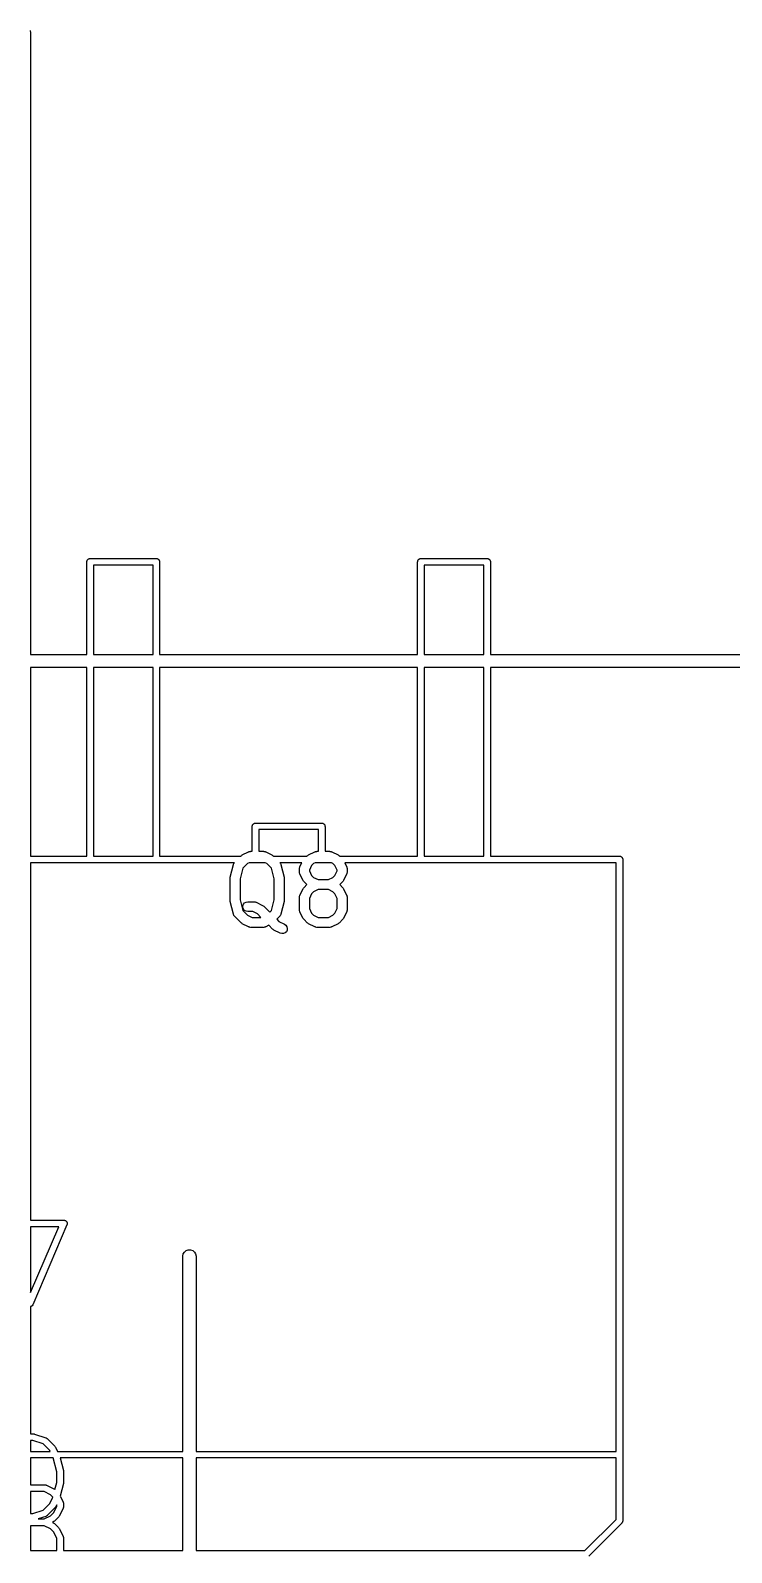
# Model space of a CAD drawing. Extents: x -2.2 to 89.1, y -78.6 to 9.2.
# Drawn here: x 50.6 to 61.19, y -19.48 to 3.53 of the extents above; entities that cross this region are included whole.
import ezdxf

# ---------------------------------------------------------------- set-up
doc = ezdxf.new("R2010")
doc.units = 0
doc.header["$MEASUREMENT"] = 0
doc.layers.add('BLACK', color=7, linetype='CONTINUOUS')

msp = doc.modelspace()

# ---------------------------------------------------------------- linework, layer by layer
at = {"layer": 'Black'}
for p, q in [((50.594, 3.5342), (50.6, 3.5)), ((50.6, 3.5), (50.6, -5.9)), ((51.45, -4.5), (51.4508, -4.49569)), ((51.45, -5.9), (51.45, -4.5)), ((51.4508, -4.49132), (51.4523, -4.48721)), ((51.4508, -4.49569), (51.4508, -4.49132)), ((51.4523, -4.48721), (51.453, -4.4829)), ((51.453, -4.4829), (51.4552, -4.47911)), ((51.4552, -4.47911), (51.4567, -4.475)), ((51.4567, -4.475), (51.4595, -4.47165)), ((51.4595, -4.47165), (51.4617, -4.46786)), ((51.4617, -4.46786), (51.465, -4.46505)), ((51.465, -4.46505), (51.4679, -4.4617)), ((51.4679, -4.4617), (51.4716, -4.45951)), ((51.4716, -4.45951), (51.475, -4.4567)), ((51.475, -4.4567), (51.4791, -4.4552)), ((51.4791, -4.4552), (51.4829, -4.45301)), ((51.4829, -4.45301), (51.4872, -4.45226)), ((51.4872, -4.45226), (51.4913, -4.45076)), ((51.4913, -4.45076), (51.4957, -4.45076)), ((51.4957, -4.45076), (51.5, -4.45)), ((51.5, -4.45), (52.5, -4.45)), ((51.55, -4.55), (51.55, -5.9)), ((52.45, -4.55), (51.55, -4.55)), ((52.45, -5.9), (52.45, -4.55)), ((52.5, -4.45), (52.5043, -4.45076)), ((52.5043, -4.45076), (52.5087, -4.45076)), ((52.5087, -4.45076), (52.5128, -4.45226)), ((52.5128, -4.45226), (52.5171, -4.45301)), ((52.5171, -4.45301), (52.5209, -4.4552)), ((52.5209, -4.4552), (52.525, -4.4567)), ((52.525, -4.4567), (52.5284, -4.45951)), ((52.5284, -4.45951), (52.5321, -4.4617)), ((52.5321, -4.4617), (52.535, -4.46505)), ((52.535, -4.46505), (52.5383, -4.46786)), ((52.5383, -4.46786), (52.5405, -4.47165)), ((52.5405, -4.47165), (52.5433, -4.475)), ((52.5433, -4.475), (52.5448, -4.47911)), ((52.5448, -4.47911), (52.547, -4.4829)), ((52.547, -4.4829), (52.5477, -4.48721)), ((52.5477, -4.48721), (52.5492, -4.49132)), ((52.5492, -4.49132), (52.5492, -4.49569)), ((52.5492, -4.49569), (52.55, -4.5)), ((52.55, -4.5), (52.55, -5.9)), ((56.45, -4.5), (56.4508, -4.49569)), ((56.45, -5.9), (56.45, -4.5)), ((56.4508, -4.49132), (56.4523, -4.48721)), ((56.4508, -4.49569), (56.4508, -4.49132)), ((56.4523, -4.48721), (56.453, -4.4829)), ((56.453, -4.4829), (56.4552, -4.47911)), ((56.4552, -4.47911), (56.4567, -4.475)), ((56.4567, -4.475), (56.4595, -4.47165)), ((56.4595, -4.47165), (56.4617, -4.46786)), ((56.4617, -4.46786), (56.465, -4.46505)), ((56.465, -4.46505), (56.4679, -4.4617)), ((56.4679, -4.4617), (56.4716, -4.45951)), ((56.4716, -4.45951), (56.475, -4.4567)), ((56.475, -4.4567), (56.4791, -4.4552)), ((56.4791, -4.4552), (56.4829, -4.45301)), ((56.4829, -4.45301), (56.4872, -4.45226)), ((56.4872, -4.45226), (56.4913, -4.45076)), ((56.4913, -4.45076), (56.4957, -4.45076)), ((56.4957, -4.45076), (56.5, -4.45)), ((56.5, -4.45), (57.5, -4.45)), ((56.55, -4.55), (56.55, -5.9)), ((57.45, -4.55), (56.55, -4.55)), ((57.45, -5.9), (57.45, -4.55)), ((57.5, -4.45), (57.5043, -4.45076)), ((57.5043, -4.45076), (57.5087, -4.45076)), ((57.5087, -4.45076), (57.5128, -4.45226)), ((57.5128, -4.45226), (57.5171, -4.45301)), ((57.5171, -4.45301), (57.5209, -4.4552)), ((57.5209, -4.4552), (57.525, -4.4567)), ((57.525, -4.4567), (57.5284, -4.45951)), ((57.5284, -4.45951), (57.5321, -4.4617)), ((57.5321, -4.4617), (57.535, -4.46505)), ((57.535, -4.46505), (57.5383, -4.46786)), ((57.5383, -4.46786), (57.5405, -4.47165)), ((57.5405, -4.47165), (57.5433, -4.475)), ((57.5433, -4.475), (57.5448, -4.47911)), ((57.5448, -4.47911), (57.547, -4.4829)), ((57.547, -4.4829), (57.5477, -4.48721)), ((57.5477, -4.48721), (57.5492, -4.49132)), ((57.5492, -4.49132), (57.5492, -4.49569)), ((57.5492, -4.49569), (57.55, -4.5)), ((57.55, -4.5), (57.55, -5.9)), ((50.6, -5.9), (51.45, -5.9)), ((51.55, -5.9), (52.45, -5.9)), ((52.55, -5.9), (56.45, -5.9)), ((56.55, -5.9), (57.45, -5.9)), ((57.55, -5.9), (63.45, -5.9)), ((50.6, -6.1), (50.6, -8.95)), ((51.45, -6.1), (50.6, -6.1)), ((51.45, -8.95), (51.45, -6.1)), ((51.55, -6.1), (51.55, -8.95)), ((52.45, -6.1), (51.55, -6.1)), ((52.45, -8.95), (52.45, -6.1)), ((52.55, -6.1), (52.55, -8.95)), ((56.45, -6.1), (52.55, -6.1)), ((56.45, -8.95), (56.45, -6.1)), ((56.55, -6.1), (56.55, -8.95)), ((57.45, -6.1), (56.55, -6.1)), ((57.45, -8.95), (57.45, -6.1)), ((57.55, -6.1), (57.55, -8.95)), ((63.45, -6.1), (57.55, -6.1)), ((53.95, -8.5), (53.9508, -8.49569)), ((53.95, -8.87738), (53.95, -8.5)), ((53.9508, -8.49132), (53.9523, -8.48721)), ((53.9508, -8.49569), (53.9508, -8.49132)), ((53.9523, -8.48721), (53.953, -8.4829)), ((53.953, -8.4829), (53.9552, -8.47911)), ((53.9552, -8.47911), (53.9567, -8.475)), ((53.9567, -8.475), (53.9595, -8.47165)), ((53.9595, -8.47165), (53.9617, -8.46786)), ((53.9617, -8.46786), (53.965, -8.46505)), ((53.965, -8.46505), (53.9679, -8.4617)), ((53.9679, -8.4617), (53.9716, -8.45951)), ((53.9716, -8.45951), (53.975, -8.4567)), ((53.975, -8.4567), (53.9791, -8.4552)), ((53.9791, -8.4552), (53.9829, -8.45301)), ((53.9829, -8.45301), (53.9872, -8.45225)), ((53.9872, -8.45225), (53.9913, -8.45076)), ((53.9913, -8.45076), (53.9957, -8.45076)), ((53.9957, -8.45076), (54, -8.45)), ((54, -8.45), (55, -8.45)), ((55, -8.45), (55.0043, -8.45076)), ((55.0043, -8.45076), (55.0087, -8.45076)), ((55.0087, -8.45076), (55.0128, -8.45225)), ((55.0128, -8.45225), (55.0171, -8.45301)), ((55.0171, -8.45301), (55.0209, -8.4552)), ((55.0209, -8.4552), (55.025, -8.4567)), ((55.025, -8.4567), (55.0284, -8.45951)), ((55.0284, -8.45951), (55.0321, -8.4617)), ((55.0321, -8.4617), (55.035, -8.46505)), ((55.035, -8.46505), (55.0383, -8.46786)), ((55.0383, -8.46786), (55.0405, -8.47165)), ((55.0405, -8.47165), (55.0433, -8.475)), ((55.0433, -8.475), (55.0448, -8.47911)), ((55.0448, -8.47911), (55.047, -8.4829)), ((55.047, -8.4829), (55.0477, -8.48721)), ((55.0477, -8.48721), (55.0492, -8.49132)), ((55.0492, -8.49132), (55.0492, -8.49569)), ((55.0492, -8.49569), (55.05, -8.5)), ((55.05, -8.5), (55.05, -8.87738)), ((54.05, -8.55), (54.05, -8.87738)), ((54.95, -8.55), (54.05, -8.55)), ((54.95, -8.87738), (54.95, -8.55)), ((50.6, -8.95), (51.45, -8.95)), ((51.55, -8.95), (52.45, -8.95)), ((52.55, -8.95), (53.7773, -8.95)), ((53.7773, -8.95), (53.7803, -8.94697)), ((53.7803, -8.94697), (53.7901, -8.94007)), ((53.7901, -8.94007), (53.7998, -8.93292)), ((53.7998, -8.93292), (53.895, -8.8853)), ((53.895, -8.8853), (53.8992, -8.88407)), ((53.8992, -8.88407), (53.9029, -8.8819)), ((53.9029, -8.8819), (53.9116, -8.88038)), ((53.9116, -8.88038), (53.92, -8.87787)), ((53.92, -8.87787), (53.9243, -8.87813)), ((53.9243, -8.87813), (53.9286, -8.87738)), ((53.9286, -8.87738), (53.95, -8.87738)), ((54.05, -8.87738), (54.119, -8.87738)), ((54.119, -8.87738), (54.1233, -8.87813)), ((54.1233, -8.87813), (54.1276, -8.87787)), ((54.1276, -8.87787), (54.136, -8.88038)), ((54.136, -8.88038), (54.1447, -8.8819)), ((54.1447, -8.8819), (54.1484, -8.88407)), ((54.1484, -8.88407), (54.1526, -8.8853)), ((54.1526, -8.8853), (54.2478, -8.93292)), ((54.2478, -8.93292), (54.2575, -8.94008)), ((54.2575, -8.94008), (54.2673, -8.94697)), ((54.2673, -8.94697), (54.2704, -8.95)), ((54.2704, -8.95), (54.7773, -8.95)), ((54.7773, -8.95), (54.7803, -8.94697)), ((54.7803, -8.94697), (54.7901, -8.94008)), ((54.7901, -8.94008), (54.7998, -8.93292)), ((54.7998, -8.93292), (54.895, -8.8853)), ((54.895, -8.8853), (54.8992, -8.88407)), ((54.8992, -8.88407), (54.9029, -8.8819)), ((54.9029, -8.8819), (54.9116, -8.88038)), ((54.9116, -8.88038), (54.92, -8.87787)), ((54.92, -8.87787), (54.9243, -8.87813)), ((54.9243, -8.87813), (54.9286, -8.87738)), ((54.9286, -8.87738), (54.95, -8.87738)), ((55.05, -8.87738), (55.119, -8.87738)), ((55.119, -8.87738), (55.1233, -8.87813)), ((55.1233, -8.87813), (55.1276, -8.87787)), ((55.1276, -8.87787), (55.136, -8.88038)), ((55.136, -8.88038), (55.1447, -8.8819)), ((55.1447, -8.8819), (55.1484, -8.88407)), ((55.1484, -8.88407), (55.1526, -8.8853)), ((55.1526, -8.8853), (55.2478, -8.93292)), ((55.2478, -8.93292), (55.2575, -8.94008)), ((55.2575, -8.94008), (55.2673, -8.94697)), ((55.2673, -8.94697), (55.2704, -8.95)), ((55.2704, -8.95), (56.45, -8.95)), ((56.55, -8.95), (57.45, -8.95)), ((57.55, -8.95), (59.5, -8.95)), ((59.5, -8.95), (59.5043, -8.95076)), ((59.5043, -8.95076), (59.5087, -8.95076)), ((59.5087, -8.95076), (59.5128, -8.95225)), ((59.5128, -8.95225), (59.5171, -8.95301)), ((59.5171, -8.95301), (59.5209, -8.9552)), ((59.5209, -8.9552), (59.525, -8.9567)), ((59.525, -8.9567), (59.5284, -8.95951)), ((59.5284, -8.95951), (59.5321, -8.9617)), ((59.5321, -8.9617), (59.535, -8.96505)), ((59.535, -8.96505), (59.5383, -8.96786)), ((59.5383, -8.96786), (59.5405, -8.97165)), ((59.5405, -8.97165), (59.5433, -8.975)), ((59.5433, -8.975), (59.5448, -8.97911)), ((53.6791, -9.05), (50.6, -9.05)), ((50.6, -9.05), (50.6, -14.4552)), ((53.6177, -9.26752), (53.6653, -9.07705)), ((53.6653, -9.07705), (53.6683, -9.07048)), ((53.6683, -9.07048), (53.6701, -9.06354)), ((53.6701, -9.06354), (53.6735, -9.05868)), ((53.6735, -9.05868), (53.6759, -9.05326)), ((53.6759, -9.05326), (53.6791, -9.05)), ((53.8058, -9.13358), (53.7655, -9.29495)), ((53.8778, -9.06164), (53.8058, -9.13358)), ((53.901, -9.05), (53.8778, -9.06164)), ((54.1466, -9.05), (53.901, -9.05)), ((54.1699, -9.06164), (54.1466, -9.05)), ((54.2418, -9.13358), (54.1699, -9.06164)), ((54.2821, -9.29495), (54.2418, -9.13358)), ((54.7007, -9.05), (54.3685, -9.05)), ((54.3685, -9.05), (54.3717, -9.05326)), ((54.3717, -9.05326), (54.3741, -9.05868)), ((54.3741, -9.05868), (54.3775, -9.06354)), ((54.3775, -9.06354), (54.3794, -9.07048)), ((54.3794, -9.07048), (54.3823, -9.07705)), ((54.3823, -9.07705), (54.4299, -9.26752)), ((54.6631, -9.14286), (54.6638, -9.1386)), ((54.6631, -9.19048), (54.6631, -9.14286)), ((54.6638, -9.19473), (54.6631, -9.19048)), ((54.6636, -9.13428), (54.6661, -9.12586)), ((54.6638, -9.1386), (54.6636, -9.13428)), ((54.6636, -9.19905), (54.6638, -9.19473)), ((54.6661, -9.20747), (54.6636, -9.19905)), ((54.6661, -9.12586), (54.6676, -9.11721)), ((54.6676, -9.11721), (54.6698, -9.11346)), ((54.6698, -9.11346), (54.671, -9.10932)), ((54.671, -9.10932), (54.7007, -9.05)), ((54.8474, -9.09205), (54.8131, -9.16056)), ((54.8131, -9.16056), (54.8131, -9.17277)), ((54.8131, -9.17277), (54.8474, -9.24129)), ((54.8778, -9.06164), (54.8474, -9.09205)), ((54.901, -9.05), (54.8778, -9.06164)), ((55.1466, -9.05), (54.901, -9.05)), ((55.1699, -9.06164), (55.1466, -9.05)), ((55.2003, -9.09205), (55.1699, -9.06164)), ((55.2345, -9.16056), (55.2003, -9.09205)), ((55.2003, -9.24129), (55.2345, -9.17277)), ((55.2345, -9.17277), (55.2345, -9.16056)), ((55.3469, -9.05), (55.3766, -9.10932)), ((59.45, -9.05), (55.3469, -9.05)), ((55.3766, -9.10932), (55.3778, -9.11346)), ((55.3778, -9.11346), (55.38, -9.11721)), ((55.38, -9.11721), (55.3815, -9.12586)), ((55.3815, -9.12586), (55.384, -9.13428)), ((55.384, -9.19905), (55.3815, -9.20747)), ((55.384, -9.13428), (55.3838, -9.1386)), ((55.3838, -9.1386), (55.3845, -9.14286)), ((55.3845, -9.19048), (55.3838, -9.19474)), ((55.3838, -9.19474), (55.384, -9.19905)), ((55.3845, -9.14286), (55.3845, -9.19048)), ((59.45, -17.95), (59.45, -9.05)), ((59.5448, -8.97911), (59.547, -8.9829)), ((59.547, -8.9829), (59.5477, -8.98721)), ((59.5477, -8.98721), (59.5492, -8.99132)), ((59.5492, -8.99132), (59.5492, -8.99569)), ((59.5492, -8.99569), (59.55, -9)), ((59.55, -9), (59.55, -18)), ((53.6155, -9.28571), (53.6171, -9.27668)), ((53.6155, -9.61905), (53.6155, -9.28571)), ((53.6171, -9.27668), (53.6177, -9.26752)), ((53.7655, -9.29495), (53.7655, -9.60981)), ((54.2821, -9.60981), (54.2821, -9.29495)), ((54.4299, -9.26752), (54.4305, -9.27668)), ((54.4305, -9.27668), (54.4321, -9.28571)), ((54.4321, -9.28571), (54.4321, -9.61905)), ((54.6676, -9.21613), (54.6661, -9.20747)), ((54.6698, -9.21987), (54.6676, -9.21613)), ((54.671, -9.22402), (54.6698, -9.21987)), ((54.7186, -9.31926), (54.671, -9.22402)), ((54.7258, -9.32891), (54.7186, -9.31926)), ((54.7186, -9.44265), (54.7258, -9.43299)), ((54.7327, -9.33875), (54.7258, -9.32891)), ((54.7258, -9.43299), (54.7327, -9.42316)), ((54.7749, -9.38095), (54.7327, -9.33875)), ((54.7327, -9.42316), (54.7749, -9.38095)), ((54.8474, -9.24129), (54.8778, -9.27169)), ((54.8778, -9.27169), (54.9463, -9.30595)), ((54.9463, -9.30595), (55.1013, -9.30595)), ((55.1013, -9.30595), (55.1699, -9.27169)), ((55.1699, -9.27169), (55.2003, -9.24129)), ((55.3149, -9.33875), (55.2727, -9.38095)), ((55.2727, -9.38095), (55.3149, -9.42316)), ((55.3218, -9.32891), (55.3149, -9.33875)), ((55.3149, -9.42316), (55.3218, -9.43299)), ((55.329, -9.31926), (55.3218, -9.32891)), ((55.3218, -9.43299), (55.329, -9.44265)), ((55.3766, -9.22402), (55.329, -9.31926)), ((55.3778, -9.21987), (55.3766, -9.22402)), ((55.38, -9.21613), (55.3778, -9.21987)), ((55.3815, -9.20747), (55.38, -9.21613)), ((53.6171, -9.62808), (53.6155, -9.61905)), ((53.6177, -9.63724), (53.6171, -9.62808)), ((53.6653, -9.82771), (53.6177, -9.63724)), ((53.7655, -9.60981), (53.8058, -9.77118)), ((53.816, -9.67679), (53.8327, -9.65683)), ((53.8327, -9.65683), (53.8553, -9.64381)), ((53.8553, -9.64381), (53.881, -9.63929)), ((53.881, -9.63929), (53.9762, -9.63929)), ((53.9762, -9.63929), (53.9804, -9.64004)), ((53.9804, -9.64004), (53.9848, -9.63978)), ((53.9848, -9.63978), (53.9932, -9.64228)), ((53.9932, -9.64228), (54.0018, -9.64381)), ((54.0018, -9.64381), (54.0056, -9.64597)), ((54.0056, -9.64597), (54.0097, -9.6472)), ((54.0097, -9.6472), (54.105, -9.69482)), ((54.2418, -9.77118), (54.2821, -9.60981)), ((54.4299, -9.63724), (54.3823, -9.82771)), ((54.4305, -9.62808), (54.4299, -9.63724)), ((54.4321, -9.61905), (54.4305, -9.62808)), ((54.6631, -9.57143), (54.6638, -9.56717)), ((54.6631, -9.7619), (54.6631, -9.57143)), ((54.6636, -9.56285), (54.6661, -9.55443)), ((54.6638, -9.56717), (54.6636, -9.56285)), ((54.6661, -9.55443), (54.6676, -9.54578)), ((54.6676, -9.54578), (54.6698, -9.54203)), ((54.6698, -9.54203), (54.671, -9.53789)), ((54.671, -9.53789), (54.7186, -9.44265)), ((54.8474, -9.52062), (54.8131, -9.58913)), ((54.8131, -9.58913), (54.8131, -9.7442)), ((54.8778, -9.49021), (54.8474, -9.52062)), ((54.9463, -9.45595), (54.8778, -9.49021)), ((55.1013, -9.45595), (54.9463, -9.45595)), ((55.1699, -9.49021), (55.1013, -9.45595)), ((55.2003, -9.52062), (55.1699, -9.49021)), ((55.2345, -9.58913), (55.2003, -9.52062)), ((55.2345, -9.7442), (55.2345, -9.58913)), ((55.329, -9.44265), (55.3766, -9.53789)), ((55.3766, -9.53789), (55.3778, -9.54203)), ((55.3778, -9.54203), (55.38, -9.54578)), ((55.38, -9.54578), (55.3815, -9.55443)), ((55.3815, -9.55443), (55.384, -9.56285)), ((55.384, -9.56285), (55.3838, -9.56717)), ((55.3838, -9.56717), (55.3845, -9.57143)), ((55.3845, -9.57143), (55.3845, -9.7619)), ((53.6683, -9.83428), (53.6653, -9.82771)), ((53.6701, -9.84122), (53.6683, -9.83428)), ((53.6735, -9.84608), (53.6701, -9.84122)), ((53.6759, -9.8515), (53.6735, -9.84608)), ((53.6809, -9.85667), (53.6759, -9.8515)), ((53.6851, -9.86256), (53.6809, -9.85667)), ((53.7803, -9.95779), (53.6851, -9.86256)), ((53.8058, -9.77118), (53.8778, -9.84312)), ((53.8071, -9.70126), (53.816, -9.67679)), ((53.8071, -9.72731), (53.8071, -9.70126)), ((53.816, -9.75179), (53.8071, -9.72731)), ((53.8327, -9.77174), (53.816, -9.75179)), ((53.8553, -9.78476), (53.8327, -9.77174)), ((53.881, -9.78929), (53.8553, -9.78476)), ((53.8778, -9.84312), (53.9463, -9.87738)), ((53.9585, -9.78929), (53.881, -9.78929)), ((53.9463, -9.87738), (54.0808, -9.87738)), ((54.027, -9.82354), (53.9585, -9.78929)), ((54.0808, -9.87738), (54.027, -9.82354)), ((54.105, -9.69482), (54.1146, -9.70199)), ((54.1146, -9.70199), (54.1245, -9.70887)), ((54.1245, -9.70887), (54.2143, -9.7987)), ((54.2143, -9.7987), (54.2418, -9.77118)), ((54.3626, -9.86256), (54.3204, -9.90476)), ((54.3667, -9.85667), (54.3626, -9.86256)), ((54.3717, -9.8515), (54.3667, -9.85667)), ((54.3741, -9.84609), (54.3717, -9.8515)), ((54.3775, -9.84122), (54.3741, -9.84609)), ((54.3794, -9.83428), (54.3775, -9.84122)), ((54.3823, -9.82771), (54.3794, -9.83428)), ((54.6638, -9.76616), (54.6631, -9.7619)), ((54.6636, -9.77048), (54.6638, -9.76616)), ((54.6661, -9.7789), (54.6636, -9.77048)), ((54.6676, -9.78756), (54.6661, -9.7789)), ((54.6698, -9.7913), (54.6676, -9.78756)), ((54.671, -9.79545), (54.6698, -9.7913)), ((54.7186, -9.89068), (54.671, -9.79545)), ((54.7258, -9.90034), (54.7186, -9.89068)), ((54.8131, -9.7442), (54.8474, -9.81272)), ((54.8474, -9.81272), (54.8778, -9.84312)), ((54.8778, -9.84312), (54.9463, -9.87738)), ((54.9463, -9.87738), (55.1013, -9.87738)), ((55.1013, -9.87738), (55.1699, -9.84312)), ((55.1699, -9.84312), (55.2003, -9.81272)), ((55.2003, -9.81272), (55.2345, -9.7442)), ((55.329, -9.89068), (55.3218, -9.90034)), ((55.3766, -9.79545), (55.329, -9.89068)), ((55.3778, -9.7913), (55.3766, -9.79545)), ((55.38, -9.78756), (55.3778, -9.7913)), ((55.3815, -9.7789), (55.38, -9.78756)), ((55.384, -9.77048), (55.3815, -9.7789)), ((55.3845, -9.7619), (55.3838, -9.76616)), ((55.3838, -9.76616), (55.384, -9.77048)), ((53.7901, -9.96469), (53.7803, -9.95779)), ((53.7998, -9.97184), (53.7901, -9.96469)), ((53.895, -10.0195), (53.7998, -9.97184)), ((53.8992, -10.0207), (53.895, -10.0195)), ((53.9029, -10.0229), (53.8992, -10.0207)), ((53.9116, -10.0244), (53.9029, -10.0229)), ((53.92, -10.0269), (53.9116, -10.0244)), ((53.9243, -10.0266), (53.92, -10.0269)), ((53.9286, -10.0274), (53.9243, -10.0266)), ((54.119, -10.0274), (53.9286, -10.0274)), ((54.1233, -10.0266), (54.119, -10.0274)), ((54.1276, -10.0269), (54.1233, -10.0266)), ((54.136, -10.0244), (54.1276, -10.0269)), ((54.1447, -10.0229), (54.136, -10.0244)), ((54.1484, -10.0207), (54.1447, -10.0229)), ((54.1526, -10.0195), (54.1484, -10.0207)), ((54.1995, -9.99602), (54.1526, -10.0195)), ((54.2565, -10.053), (54.1995, -9.99602)), ((54.2663, -10.0599), (54.2565, -10.053)), ((54.276, -10.0671), (54.2663, -10.0599)), ((54.3712, -10.1147), (54.276, -10.0671)), ((54.3204, -9.90476), (54.354, -9.93836)), ((54.354, -9.93836), (54.4383, -9.98054)), ((54.3962, -10.1221), (54.3712, -10.1147)), ((54.4222, -10.1206), (54.3962, -10.1221)), ((54.4461, -10.1102), (54.4222, -10.1206)), ((54.4383, -9.98054), (54.4592, -9.99605)), ((54.465, -10.0923), (54.4461, -10.1102)), ((54.4592, -9.99605), (54.4736, -10.0178)), ((54.4766, -10.069), (54.465, -10.0923)), ((54.4736, -10.0178), (54.4796, -10.0431)), ((54.4796, -10.0431), (54.4766, -10.069)), ((54.7327, -9.91018), (54.7258, -9.90034)), ((54.7803, -9.95779), (54.7327, -9.91018)), ((54.7901, -9.96468), (54.7803, -9.95779)), ((54.7998, -9.97184), (54.7901, -9.96468)), ((54.895, -10.0195), (54.7998, -9.97184)), ((54.8992, -10.0207), (54.895, -10.0195)), ((54.9029, -10.0229), (54.8992, -10.0207)), ((54.9116, -10.0244), (54.9029, -10.0229)), ((54.92, -10.0269), (54.9116, -10.0244)), ((54.9243, -10.0266), (54.92, -10.0269)), ((54.9286, -10.0274), (54.9243, -10.0266)), ((55.119, -10.0274), (54.9286, -10.0274)), ((55.1233, -10.0266), (55.119, -10.0274)), ((55.1276, -10.0269), (55.1233, -10.0266)), ((55.136, -10.0244), (55.1276, -10.0269)), ((55.1447, -10.0229), (55.136, -10.0244)), ((55.1484, -10.0207), (55.1447, -10.0229)), ((55.1526, -10.0195), (55.1484, -10.0207)), ((55.2478, -9.97184), (55.1526, -10.0195)), ((55.2575, -9.96468), (55.2478, -9.97184)), ((55.2673, -9.95779), (55.2575, -9.96468)), ((55.3149, -9.91018), (55.2673, -9.95779)), ((55.3218, -9.90034), (55.3149, -9.91018)), ((50.6, -14.4552), (51.1022, -14.4552)), ((51.1022, -14.4552), (51.108, -14.4563)), ((51.108, -14.4563), (51.1138, -14.4566)), ((51.1138, -14.4566), (51.1166, -14.4578)), ((51.1166, -14.4578), (51.1196, -14.4583)), ((51.1196, -14.4583), (51.1247, -14.4612)), ((51.1247, -14.4612), (51.1301, -14.4635)), ((51.1301, -14.4635), (51.1323, -14.4656)), ((51.1323, -14.4656), (51.1349, -14.4671)), ((51.1349, -14.4671), (51.1387, -14.4716)), ((51.1387, -14.4716), (51.1429, -14.4756)), ((51.1429, -14.4756), (51.1443, -14.4783)), ((51.1443, -14.4783), (51.1462, -14.4806)), ((51.1462, -14.4806), (51.1482, -14.4861)), ((51.1482, -14.4861), (51.1509, -14.4914)), ((51.1509, -14.4914), (51.1512, -14.4944)), ((51.1512, -14.4944), (51.1523, -14.4972)), ((51.1523, -14.4972), (51.1523, -14.5031)), ((50.6, -14.5568), (50.6, -15.549)), ((50.6, -15.549), (51.0252, -14.5568)), ((51.0252, -14.5568), (50.6, -14.5568)), ((51.1489, -14.5261), (50.6319, -15.7326)), ((51.1503, -14.5204), (51.1489, -14.5261)), ((51.1523, -14.5149), (51.1503, -14.5204)), ((51.1523, -14.5031), (51.153, -14.5089)), ((51.153, -14.5089), (51.1523, -14.5118)), ((51.1523, -14.5118), (51.1523, -14.5149)), ((52.906, -14.9658), (52.9234, -14.9357)), ((52.9234, -14.9357), (52.95, -14.9134)), ((52.95, -14.9134), (52.9826, -14.9015)), ((52.9826, -14.9015), (53.0174, -14.9015)), ((53.0174, -14.9015), (53.05, -14.9134)), ((53.05, -14.9134), (53.0766, -14.9357)), ((53.0766, -14.9357), (53.094, -14.9658)), ((52.9, -15), (52.906, -14.9658)), ((52.9, -17.95), (52.9, -15)), ((53.094, -14.9658), (53.1, -15)), ((53.1, -15), (53.1, -17.95)), ((50.6081, -15.7579), (50.6, -15.7603)), ((50.6, -15.7603), (50.6, -17.6852)), ((50.6222, -15.7473), (50.6081, -15.7579)), ((50.6319, -15.7326), (50.6222, -15.7473)), ((50.6, -17.6852), (50.6428, -17.6852)), ((50.6428, -17.6852), (50.6508, -17.6867)), ((50.6508, -17.6867), (50.6589, -17.6879)), ((50.6589, -17.6879), (50.8312, -17.7453)), ((50.6, -17.7868), (50.6, -17.95)), ((50.6346, -17.7868), (50.6, -17.7868)), ((50.6, -17.95), (50.8941, -17.95)), ((50.7877, -17.8379), (50.6346, -17.7868)), ((50.8883, -17.9385), (50.7877, -17.8379)), ((50.8312, -17.7453), (50.8338, -17.7467)), ((50.8338, -17.7467), (50.8366, -17.7475)), ((50.8366, -17.7475), (50.8415, -17.7509)), ((50.8415, -17.7509), (50.8467, -17.7537)), ((50.8467, -17.7537), (50.8487, -17.7559)), ((50.8487, -17.7559), (50.8511, -17.7576)), ((50.8511, -17.7576), (50.966, -17.8725)), ((50.8941, -17.95), (50.8883, -17.9385)), ((50.966, -17.8725), (50.9707, -17.8792)), ((50.9707, -17.8792), (50.9755, -17.8857)), ((50.9755, -17.8857), (51.0077, -17.95)), ((51.0077, -17.95), (52.9, -17.95)), ((53.1, -17.95), (59.45, -17.95)), ((50.6, -18.05), (50.6, -18.4552)), ((50.9418, -18.05), (50.6, -18.05)), ((50.9942, -18.2594), (50.9418, -18.05)), ((51.0466, -18.05), (51.0943, -18.2408)), ((52.9, -18.05), (51.0466, -18.05)), ((52.9, -19.45), (52.9, -18.05)), ((53.1, -18.05), (53.1, -19.45)), ((59.45, -18.05), (53.1, -18.05)), ((59.45, -18.9793), (59.45, -18.05)), ((59.55, -18), (59.55, -19)), ((50.9942, -18.4192), (50.9942, -18.2594)), ((51.0943, -18.2408), (51.0947, -18.247)), ((51.0947, -18.247), (51.0958, -18.2531)), ((51.0958, -18.2531), (51.0958, -18.4255)), ((50.6, -18.4552), (50.815, -18.4552)), ((50.6, -18.5568), (50.6, -18.8917)), ((50.803, -18.5568), (50.6, -18.5568)), ((50.8998, -18.6052), (50.803, -18.5568)), ((50.815, -18.4552), (50.8179, -18.4558)), ((50.8179, -18.4558), (50.8208, -18.4556)), ((50.8208, -18.4556), (50.8265, -18.4573)), ((50.8265, -18.4573), (50.8324, -18.4583)), ((50.8324, -18.4583), (50.8349, -18.4598)), ((50.8349, -18.4598), (50.8377, -18.4606)), ((50.8377, -18.4606), (50.9526, -18.5181)), ((50.9371, -18.6426), (50.8998, -18.6052)), ((50.9526, -18.5181), (50.9591, -18.5229)), ((50.9591, -18.5229), (50.9658, -18.5276)), ((50.9658, -18.5276), (50.9668, -18.5286)), ((50.9668, -18.5286), (50.9942, -18.4192)), ((51.0943, -18.4378), (51.047, -18.6267)), ((51.047, -18.6267), (51.0902, -18.7131)), ((51.0947, -18.4316), (51.0943, -18.4378)), ((51.0958, -18.4255), (51.0947, -18.4316)), ((50.6346, -18.8917), (50.7877, -18.8407)), ((50.7877, -18.8407), (50.8883, -18.7401)), ((50.966, -18.8061), (50.8511, -18.921)), ((50.8883, -18.7401), (50.9371, -18.6426)), ((50.9456, -18.8781), (50.994, -18.7813)), ((50.9707, -18.7994), (50.966, -18.8061)), ((50.9755, -18.7929), (50.9707, -18.7994)), ((50.994, -18.756), (50.9755, -18.7929)), ((50.994, -18.7813), (50.994, -18.756)), ((51.0902, -18.816), (51.0328, -18.9309)), ((51.0902, -18.7131), (51.0911, -18.7159)), ((51.0911, -18.8132), (51.0902, -18.816)), ((51.0911, -18.7159), (51.0925, -18.7185)), ((51.0925, -18.8107), (51.0911, -18.8132)), ((51.0925, -18.7185), (51.0936, -18.7243)), ((51.0936, -18.8048), (51.0925, -18.8107)), ((51.0936, -18.7243), (51.0953, -18.73)), ((51.0953, -18.7991), (51.0936, -18.8048)), ((51.0953, -18.73), (51.0951, -18.733)), ((51.0951, -18.733), (51.0956, -18.7359)), ((51.0956, -18.7933), (51.0951, -18.7962)), ((51.0951, -18.7962), (51.0953, -18.7991)), ((51.0956, -18.7359), (51.0956, -18.7933)), ((50.6, -18.8917), (50.6346, -18.8917)), ((50.6, -19.0739), (50.6, -19.45)), ((50.803, -19.0739), (50.6, -19.0739)), ((50.8312, -18.9333), (50.7141, -18.9723)), ((50.7141, -18.9723), (50.803, -18.9723)), ((50.803, -18.9723), (50.8998, -18.9239)), ((50.8998, -19.1223), (50.803, -19.0739)), ((50.8338, -18.9319), (50.8312, -18.9333)), ((50.8366, -18.9311), (50.8338, -18.9319)), ((50.8415, -18.9277), (50.8366, -18.9311)), ((50.8467, -18.9249), (50.8415, -18.9277)), ((50.8487, -18.9227), (50.8467, -18.9249)), ((50.8511, -18.921), (50.8487, -18.9227)), ((50.8998, -18.9239), (50.9456, -18.8781)), ((50.9526, -19.0111), (50.9286, -19.0231)), ((50.9286, -19.0231), (50.9526, -19.0351)), ((50.9592, -19.0062), (50.9526, -19.0111)), ((50.9526, -19.0351), (50.9592, -19.04)), ((50.9658, -19.0016), (50.9592, -19.0062)), ((50.9592, -19.04), (50.9658, -19.0447)), ((51.0233, -18.9441), (50.9658, -19.0016)), ((50.9658, -19.0447), (51.0233, -19.1021)), ((51.0279, -18.9375), (51.0233, -18.9441)), ((51.0328, -18.9309), (51.0279, -18.9375)), ((58.9793, -19.45), (59.45, -18.9793)), ((59.5354, -19.0354), (59.0354, -19.5354)), ((59.5366, -19.0336), (59.5354, -19.0354)), ((59.5383, -19.0321), (59.5366, -19.0336)), ((59.5416, -19.0265), (59.5383, -19.0321)), ((59.5453, -19.0211), (59.5416, -19.0265)), ((59.5459, -19.019), (59.5453, -19.0211)), ((59.547, -19.0171), (59.5459, -19.019)), ((59.5481, -19.0107), (59.547, -19.0171)), ((59.5498, -19.0044), (59.5481, -19.0107)), ((59.55, -19), (59.5496, -19.0022)), ((59.5496, -19.0022), (59.5498, -19.0044)), ((50.9456, -19.1681), (50.8998, -19.1223)), ((50.994, -19.2649), (50.9456, -19.1681)), ((50.994, -19.45), (50.994, -19.2649)), ((51.0233, -19.1021), (51.0279, -19.1088)), ((51.0279, -19.1088), (51.0328, -19.1153)), ((51.0328, -19.1153), (51.0902, -19.2302)), ((51.0902, -19.2302), (51.0911, -19.233)), ((51.0911, -19.233), (51.0925, -19.2356)), ((51.0925, -19.2356), (51.0936, -19.2414)), ((51.0936, -19.2414), (51.0953, -19.2471)), ((51.0953, -19.2471), (51.0951, -19.25)), ((51.0951, -19.25), (51.0956, -19.2529)), ((51.0956, -19.2529), (51.0956, -19.45)), ((50.6, -19.45), (50.994, -19.45)), ((51.0956, -19.45), (52.9, -19.45)), ((53.1, -19.45), (58.9793, -19.45))]:
    msp.add_line(p, q, dxfattribs=at)

doc.saveas('drawing.dxf')
